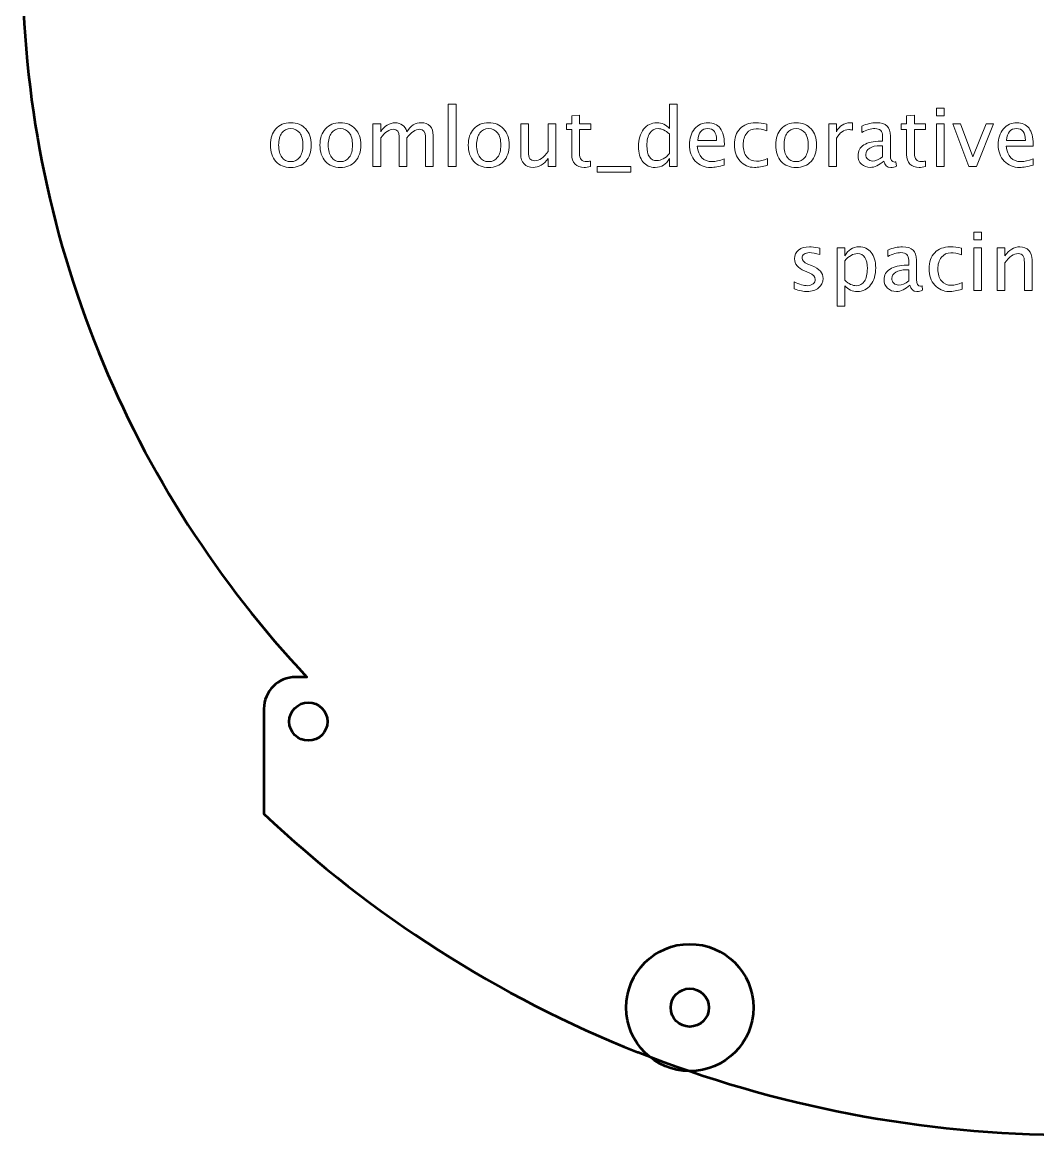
# Model space of a CAD drawing. Header units: centimetres. Extents: x -16.5 to 16.5, y -17.5 to 17.5.
# Drawn here: x -16.5 to -0.53, y -17.5 to 0 of the extents above; entities that cross this region are included whole.
import ezdxf

# ---------------------------------------------------------------- set-up
doc = ezdxf.new("R2010")
doc.units = ezdxf.units.CM
doc.header["$MEASUREMENT"] = 0
doc.layers.add('Layer 1', color=7, linetype='Continuous')

msp = doc.modelspace()

# ---------------------------------------------------------------- linework, layer by layer
at = {"layer": 'Layer 1', "lineweight": 53}
for centre, major_axis in [((-12, -11), (0, 0.3)), ((-5.99999, -15.50001), (0, 0.30001))]:
    msp.add_ellipse(centre, major_axis=major_axis, ratio=1, dxfattribs=at)
at = {"layer": 'Layer 1', "color": 1, "lineweight": 53}
for centre, major_axis in [((-5.99997, -15.50003), (0, 1.00003)), ((-5.99999, -15.50001), (0, 0.30001))]:
    msp.add_ellipse(centre, major_axis=major_axis, ratio=1, dxfattribs=at)
at = {"layer": 'Layer 1', "lineweight": 53}
msp.add_open_spline([(0, 17.5), (9.11268, 17.5), (16.5, 10.11268), (16.5, 1), (16.5, 1), (16.5, -3.37268), (14.79835, -7.34742), (12.02203, -10.3), (12.02203, -10.3), (12.02203, -10.3), (12.2, -10.3), (12.2, -10.3), (12.2, -10.3), (12.47614, -10.3), (12.7, -10.52386), (12.7, -10.8), (12.7, -10.8), (12.7, -10.8), (12.7, -12.45104), (12.7, -12.45104), (12.7, -12.45104), (11.01061, -14.04667), (9.02094, -15.32755), (6.82455, -16.2), (6.82455, -16.2), (6.82455, -16.2), (6.81233, -16.2), (6.81233, -16.2), (6.81233, -16.2), (4.65126, -17.0559), (2.34049, -17.5), (0, -17.5), (0, -17.5), (-2.34049, -17.5), (-4.65126, -17.0559), (-6.81229, -16.2), (-6.81229, -16.2), (-6.81229, -16.2), (-6.82455, -16.2), (-6.82455, -16.2), (-6.82455, -16.2), (-9.02094, -15.32755), (-11.01061, -14.04667), (-12.7, -12.45104), (-12.7, -12.45104), (-12.7, -12.45104), (-12.7, -10.8), (-12.7, -10.8), (-12.7, -10.8), (-12.7, -10.52386), (-12.47614, -10.3), (-12.2, -10.3), (-12.2, -10.3), (-12.2, -10.3), (-12.02203, -10.3), (-12.02203, -10.3), (-12.02203, -10.3), (-14.79835, -7.34742), (-16.5, -3.37268), (-16.5, 1), (-16.5, 1), (-16.5, 10.11268), (-9.11268, 17.5), (0, 17.5)], degree=3, knots=[0, 0, 0, 0, 0.05882353, 0.05882353, 0.05882353, 0.05882353, 0.11764706, 0.11764706, 0.11764706, 0.11764706, 0.17647059, 0.17647059, 0.17647059, 0.17647059, 0.23529412, 0.23529412, 0.23529412, 0.23529412, 0.29411765, 0.29411765, 0.29411765, 0.29411765, 0.35294118, 0.35294118, 0.35294118, 0.35294118, 0.41176471, 0.41176471, 0.41176471, 0.41176471, 0.47058824, 0.47058824, 0.47058824, 0.47058824, 0.52941176, 0.52941176, 0.52941176, 0.52941176, 0.58823529, 0.58823529, 0.58823529, 0.58823529, 0.64705882, 0.64705882, 0.64705882, 0.64705882, 0.70588235, 0.70588235, 0.70588235, 0.70588235, 0.76470588, 0.76470588, 0.76470588, 0.76470588, 0.82352941, 0.82352941, 0.82352941, 0.82352941, 0.88235294, 0.88235294, 0.88235294, 0.88235294, 1, 1, 1, 1], dxfattribs=at)
at = {"layer": 'Layer 1', "color": 5, "lineweight": 9}
for points, knots in [([(-9.79826, -2.26853), (-9.79826, -2.26853), (-9.79826, -1.28936), (-9.79826, -1.28936), (-9.79826, -1.28936), (-9.79826, -1.28936), (-9.67634, -1.28936), (-9.67634, -1.28936), (-9.67634, -1.28936), (-9.67634, -1.28936), (-9.67634, -2.26853), (-9.67634, -2.26853), (-9.67634, -2.26853), (-9.67634, -2.26853), (-9.79826, -2.26853), (-9.79826, -2.26853)], [0, 0, 0, 0, 0.2, 0.2, 0.2, 0.2, 0.4, 0.4, 0.4, 0.4, 0.6, 0.6, 0.6, 0.6, 1, 1, 1, 1]), ([(-6.31973, -2.26853), (-6.31973, -2.26853), (-6.31973, -2.14216), (-6.31973, -2.14216), (-6.31973, -2.14216), (-6.36947, -2.23657), (-6.4444, -2.28377), (-6.54452, -2.28377), (-6.54452, -2.28377), (-6.6258, -2.28377), (-6.68972, -2.25435), (-6.73629, -2.19529), (-6.73629, -2.19529), (-6.78286, -2.13624), (-6.80614, -2.05559), (-6.80614, -1.95336), (-6.80614, -1.95336), (-6.80614, -1.8416), (-6.77968, -1.75164), (-6.72698, -1.68348), (-6.72698, -1.68348), (-6.67406, -1.61554), (-6.60463, -1.58146), (-6.51848, -1.58146), (-6.51848, -1.58146), (-6.43869, -1.58146), (-6.37222, -1.61194), (-6.31973, -1.67311), (-6.31973, -1.67311), (-6.31973, -1.67311), (-6.31973, -1.28936), (-6.31973, -1.28936), (-6.31973, -1.28936), (-6.31973, -1.28936), (-6.19781, -1.28936), (-6.19781, -1.28936), (-6.19781, -1.28936), (-6.19781, -1.28936), (-6.19781, -2.26853), (-6.19781, -2.26853), (-6.19781, -2.26853), (-6.19781, -2.26853), (-6.31973, -2.26853), (-6.31973, -2.26853)], [0, 0, 0, 0, 0.08333333, 0.08333333, 0.08333333, 0.08333333, 0.16666667, 0.16666667, 0.16666667, 0.16666667, 0.25, 0.25, 0.25, 0.25, 0.33333333, 0.33333333, 0.33333333, 0.33333333, 0.41666667, 0.41666667, 0.41666667, 0.41666667, 0.5, 0.5, 0.5, 0.5, 0.58333333, 0.58333333, 0.58333333, 0.58333333, 0.66666667, 0.66666667, 0.66666667, 0.66666667, 0.75, 0.75, 0.75, 0.75, 0.83333333, 0.83333333, 0.83333333, 0.83333333, 1, 1, 1, 1]), ([(-2.11943, -1.47224), (-2.11943, -1.47224), (-2.11943, -1.35032), (-2.11943, -1.35032), (-2.11943, -1.35032), (-2.11943, -1.35032), (-1.99751, -1.35032), (-1.99751, -1.35032), (-1.99751, -1.35032), (-1.99751, -1.35032), (-1.99751, -1.47224), (-1.99751, -1.47224), (-1.99751, -1.47224), (-1.99751, -1.47224), (-2.11943, -1.47224), (-2.11943, -1.47224)], [0, 0, 0, 0, 0.2, 0.2, 0.2, 0.2, 0.4, 0.4, 0.4, 0.4, 0.6, 0.6, 0.6, 0.6, 1, 1, 1, 1]), ([(-7.56179, -2.26832), (-7.59947, -2.27869), (-7.63227, -2.28377), (-7.66, -2.28377), (-7.66, -2.28377), (-7.72223, -2.28377), (-7.7707, -2.26599), (-7.80542, -2.23043), (-7.80542, -2.23043), (-7.84034, -2.19487), (-7.8577, -2.14555), (-7.8577, -2.08226), (-7.8577, -2.08226), (-7.8577, -2.08226), (-7.8577, -1.68687), (-7.8577, -1.68687), (-7.8577, -1.68687), (-7.8577, -1.68687), (-7.94194, -1.68687), (-7.94194, -1.68687), (-7.94194, -1.68687), (-7.94194, -1.68687), (-7.94194, -1.59543), (-7.94194, -1.59543), (-7.94194, -1.59543), (-7.94194, -1.59543), (-7.8577, -1.59543), (-7.8577, -1.59543), (-7.8577, -1.59543), (-7.8577, -1.59543), (-7.8577, -1.47372), (-7.8577, -1.47372), (-7.8577, -1.47372), (-7.8577, -1.47372), (-7.73578, -1.46208), (-7.73578, -1.46208), (-7.73578, -1.46208), (-7.73578, -1.46208), (-7.73578, -1.59543), (-7.73578, -1.59543), (-7.73578, -1.59543), (-7.73578, -1.59543), (-7.55925, -1.59543), (-7.55925, -1.59543), (-7.55925, -1.59543), (-7.55925, -1.59543), (-7.55925, -1.68687), (-7.55925, -1.68687), (-7.55925, -1.68687), (-7.55925, -1.68687), (-7.73578, -1.68687), (-7.73578, -1.68687), (-7.73578, -1.68687), (-7.73578, -1.68687), (-7.73578, -2.06025), (-7.73578, -2.06025), (-7.73578, -2.06025), (-7.73578, -2.1483), (-7.69747, -2.19233), (-7.62106, -2.19233), (-7.62106, -2.19233), (-7.60476, -2.19233), (-7.58507, -2.18958), (-7.56179, -2.18429), (-7.56179, -2.18429), (-7.56179, -2.18429), (-7.56179, -2.26832), (-7.56179, -2.26832)], [0, 0, 0, 0, 0.05555556, 0.05555556, 0.05555556, 0.05555556, 0.11111111, 0.11111111, 0.11111111, 0.11111111, 0.16666667, 0.16666667, 0.16666667, 0.16666667, 0.22222222, 0.22222222, 0.22222222, 0.22222222, 0.27777778, 0.27777778, 0.27777778, 0.27777778, 0.33333333, 0.33333333, 0.33333333, 0.33333333, 0.38888889, 0.38888889, 0.38888889, 0.38888889, 0.44444444, 0.44444444, 0.44444444, 0.44444444, 0.5, 0.5, 0.5, 0.5, 0.55555556, 0.55555556, 0.55555556, 0.55555556, 0.61111111, 0.61111111, 0.61111111, 0.61111111, 0.66666667, 0.66666667, 0.66666667, 0.66666667, 0.72222222, 0.72222222, 0.72222222, 0.72222222, 0.77777778, 0.77777778, 0.77777778, 0.77777778, 0.83333333, 0.83333333, 0.83333333, 0.83333333, 0.88888889, 0.88888889, 0.88888889, 0.88888889, 1, 1, 1, 1]), ([(-2.29342, -2.26832), (-2.3311, -2.27869), (-2.3639, -2.28377), (-2.39163, -2.28377), (-2.39163, -2.28377), (-2.45386, -2.28377), (-2.50233, -2.26599), (-2.53705, -2.23043), (-2.53705, -2.23043), (-2.57197, -2.19487), (-2.58933, -2.14555), (-2.58933, -2.08226), (-2.58933, -2.08226), (-2.58933, -2.08226), (-2.58933, -1.68687), (-2.58933, -1.68687), (-2.58933, -1.68687), (-2.58933, -1.68687), (-2.67357, -1.68687), (-2.67357, -1.68687), (-2.67357, -1.68687), (-2.67357, -1.68687), (-2.67357, -1.59543), (-2.67357, -1.59543), (-2.67357, -1.59543), (-2.67357, -1.59543), (-2.58933, -1.59543), (-2.58933, -1.59543), (-2.58933, -1.59543), (-2.58933, -1.59543), (-2.58933, -1.47372), (-2.58933, -1.47372), (-2.58933, -1.47372), (-2.58933, -1.47372), (-2.46741, -1.46208), (-2.46741, -1.46208), (-2.46741, -1.46208), (-2.46741, -1.46208), (-2.46741, -1.59543), (-2.46741, -1.59543), (-2.46741, -1.59543), (-2.46741, -1.59543), (-2.29088, -1.59543), (-2.29088, -1.59543), (-2.29088, -1.59543), (-2.29088, -1.59543), (-2.29088, -1.68687), (-2.29088, -1.68687), (-2.29088, -1.68687), (-2.29088, -1.68687), (-2.46741, -1.68687), (-2.46741, -1.68687), (-2.46741, -1.68687), (-2.46741, -1.68687), (-2.46741, -2.06025), (-2.46741, -2.06025), (-2.46741, -2.06025), (-2.46741, -2.1483), (-2.4291, -2.19233), (-2.35269, -2.19233), (-2.35269, -2.19233), (-2.33639, -2.19233), (-2.3167, -2.18958), (-2.29342, -2.18429), (-2.29342, -2.18429), (-2.29342, -2.18429), (-2.29342, -2.26832), (-2.29342, -2.26832)], [0, 0, 0, 0, 0.05555556, 0.05555556, 0.05555556, 0.05555556, 0.11111111, 0.11111111, 0.11111111, 0.11111111, 0.16666667, 0.16666667, 0.16666667, 0.16666667, 0.22222222, 0.22222222, 0.22222222, 0.22222222, 0.27777778, 0.27777778, 0.27777778, 0.27777778, 0.33333333, 0.33333333, 0.33333333, 0.33333333, 0.38888889, 0.38888889, 0.38888889, 0.38888889, 0.44444444, 0.44444444, 0.44444444, 0.44444444, 0.5, 0.5, 0.5, 0.5, 0.55555556, 0.55555556, 0.55555556, 0.55555556, 0.61111111, 0.61111111, 0.61111111, 0.61111111, 0.66666667, 0.66666667, 0.66666667, 0.66666667, 0.72222222, 0.72222222, 0.72222222, 0.72222222, 0.77777778, 0.77777778, 0.77777778, 0.77777778, 0.83333333, 0.83333333, 0.83333333, 0.83333333, 0.88888889, 0.88888889, 0.88888889, 0.88888889, 1, 1, 1, 1]), ([(-12.27645, -2.28377), (-12.3753, -2.28377), (-12.45361, -2.25223), (-12.51119, -2.18915), (-12.51119, -2.18915), (-12.56897, -2.12608), (-12.59776, -2.04035), (-12.59776, -1.93219), (-12.59776, -1.93219), (-12.59776, -1.82424), (-12.56897, -1.73873), (-12.51119, -1.67586), (-12.51119, -1.67586), (-12.45361, -1.613), (-12.3753, -1.58146), (-12.27645, -1.58146), (-12.27645, -1.58146), (-12.1776, -1.58146), (-12.09928, -1.613), (-12.04171, -1.67586), (-12.04171, -1.67586), (-11.98393, -1.73873), (-11.95514, -1.82424), (-11.95514, -1.93219), (-11.95514, -1.93219), (-11.95514, -2.04035), (-11.98393, -2.12608), (-12.04171, -2.18915), (-12.04171, -2.18915), (-12.09928, -2.25223), (-12.1776, -2.28377), (-12.27645, -2.28377)], [0, 0, 0, 0, 0.11111111, 0.11111111, 0.11111111, 0.11111111, 0.22222222, 0.22222222, 0.22222222, 0.22222222, 0.33333333, 0.33333333, 0.33333333, 0.33333333, 0.44444444, 0.44444444, 0.44444444, 0.44444444, 0.55555556, 0.55555556, 0.55555556, 0.55555556, 0.66666667, 0.66666667, 0.66666667, 0.66666667, 0.77777778, 0.77777778, 0.77777778, 0.77777778, 1, 1, 1, 1]), ([(-12.27666, -2.19233), (-12.21634, -2.19233), (-12.16935, -2.16968), (-12.1359, -2.12417), (-12.1359, -2.12417), (-12.10267, -2.07888), (-12.08595, -2.01474), (-12.08595, -1.93219), (-12.08595, -1.93219), (-12.08595, -1.84985), (-12.10267, -1.78593), (-12.1359, -1.74063), (-12.1359, -1.74063), (-12.16935, -1.69555), (-12.21634, -1.6729), (-12.27666, -1.6729), (-12.27666, -1.6729), (-12.3372, -1.6729), (-12.38419, -1.69555), (-12.41721, -1.74063), (-12.41721, -1.74063), (-12.45044, -1.78593), (-12.46695, -1.84985), (-12.46695, -1.93219), (-12.46695, -1.93219), (-12.46695, -2.01474), (-12.45044, -2.07888), (-12.41721, -2.12417), (-12.41721, -2.12417), (-12.38419, -2.16968), (-12.3372, -2.19233), (-12.27666, -2.19233)], [0, 0, 0, 0, 0.11111111, 0.11111111, 0.11111111, 0.11111111, 0.22222222, 0.22222222, 0.22222222, 0.22222222, 0.33333333, 0.33333333, 0.33333333, 0.33333333, 0.44444444, 0.44444444, 0.44444444, 0.44444444, 0.55555556, 0.55555556, 0.55555556, 0.55555556, 0.66666667, 0.66666667, 0.66666667, 0.66666667, 0.77777778, 0.77777778, 0.77777778, 0.77777778, 1, 1, 1, 1]), ([(-11.49625, -2.28377), (-11.5951, -2.28377), (-11.67341, -2.25223), (-11.73099, -2.18915), (-11.73099, -2.18915), (-11.78877, -2.12608), (-11.81756, -2.04035), (-11.81756, -1.93219), (-11.81756, -1.93219), (-11.81756, -1.82424), (-11.78877, -1.73873), (-11.73099, -1.67586), (-11.73099, -1.67586), (-11.67341, -1.613), (-11.5951, -1.58146), (-11.49625, -1.58146), (-11.49625, -1.58146), (-11.3974, -1.58146), (-11.31908, -1.613), (-11.26151, -1.67586), (-11.26151, -1.67586), (-11.20373, -1.73873), (-11.17494, -1.82424), (-11.17494, -1.93219), (-11.17494, -1.93219), (-11.17494, -2.04035), (-11.20373, -2.12608), (-11.26151, -2.18915), (-11.26151, -2.18915), (-11.31908, -2.25223), (-11.3974, -2.28377), (-11.49625, -2.28377)], [0, 0, 0, 0, 0.11111111, 0.11111111, 0.11111111, 0.11111111, 0.22222222, 0.22222222, 0.22222222, 0.22222222, 0.33333333, 0.33333333, 0.33333333, 0.33333333, 0.44444444, 0.44444444, 0.44444444, 0.44444444, 0.55555556, 0.55555556, 0.55555556, 0.55555556, 0.66666667, 0.66666667, 0.66666667, 0.66666667, 0.77777778, 0.77777778, 0.77777778, 0.77777778, 1, 1, 1, 1]), ([(-11.49646, -2.19233), (-11.43614, -2.19233), (-11.38915, -2.16968), (-11.3557, -2.12417), (-11.3557, -2.12417), (-11.32247, -2.07888), (-11.30575, -2.01474), (-11.30575, -1.93219), (-11.30575, -1.93219), (-11.30575, -1.84985), (-11.32247, -1.78593), (-11.3557, -1.74063), (-11.3557, -1.74063), (-11.38915, -1.69555), (-11.43614, -1.6729), (-11.49646, -1.6729), (-11.49646, -1.6729), (-11.557, -1.6729), (-11.60399, -1.69555), (-11.63701, -1.74063), (-11.63701, -1.74063), (-11.67024, -1.78593), (-11.68675, -1.84985), (-11.68675, -1.93219), (-11.68675, -1.93219), (-11.68675, -2.01474), (-11.67024, -2.07888), (-11.63701, -2.12417), (-11.63701, -2.12417), (-11.60399, -2.16968), (-11.557, -2.19233), (-11.49646, -2.19233)], [0, 0, 0, 0, 0.11111111, 0.11111111, 0.11111111, 0.11111111, 0.22222222, 0.22222222, 0.22222222, 0.22222222, 0.33333333, 0.33333333, 0.33333333, 0.33333333, 0.44444444, 0.44444444, 0.44444444, 0.44444444, 0.55555556, 0.55555556, 0.55555556, 0.55555556, 0.66666667, 0.66666667, 0.66666667, 0.66666667, 0.77777778, 0.77777778, 0.77777778, 0.77777778, 1, 1, 1, 1]), ([(-10.98402, -2.26853), (-10.98402, -2.26853), (-10.98402, -1.59543), (-10.98402, -1.59543), (-10.98402, -1.59543), (-10.98402, -1.59543), (-10.8621, -1.59543), (-10.8621, -1.59543), (-10.8621, -1.59543), (-10.8621, -1.59543), (-10.8621, -1.72264), (-10.8621, -1.72264), (-10.8621, -1.72264), (-10.80262, -1.62845), (-10.72642, -1.58146), (-10.63308, -1.58146), (-10.63308, -1.58146), (-10.54312, -1.58146), (-10.48195, -1.62845), (-10.44935, -1.72264), (-10.44935, -1.72264), (-10.39156, -1.6276), (-10.31621, -1.58019), (-10.22371, -1.58019), (-10.22371, -1.58019), (-10.16466, -1.58019), (-10.11873, -1.59755), (-10.08592, -1.63247), (-10.08592, -1.63247), (-10.05311, -1.6674), (-10.0366, -1.71629), (-10.0366, -1.77916), (-10.0366, -1.77916), (-10.0366, -1.77916), (-10.0366, -2.26853), (-10.0366, -2.26853), (-10.0366, -2.26853), (-10.0366, -2.26853), (-10.15852, -2.26853), (-10.15852, -2.26853), (-10.15852, -2.26853), (-10.15852, -2.26853), (-10.15852, -1.79926), (-10.15852, -1.79926), (-10.15852, -1.79926), (-10.15852, -1.72264), (-10.189, -1.68433), (-10.24996, -1.68433), (-10.24996, -1.68433), (-10.31325, -1.68433), (-10.37971, -1.72899), (-10.44935, -1.81853), (-10.44935, -1.81853), (-10.44935, -1.81853), (-10.44935, -2.26853), (-10.44935, -2.26853), (-10.44935, -2.26853), (-10.44935, -2.26853), (-10.57127, -2.26853), (-10.57127, -2.26853), (-10.57127, -2.26853), (-10.57127, -2.26853), (-10.57127, -1.79884), (-10.57127, -1.79884), (-10.57127, -1.79884), (-10.57127, -1.72158), (-10.60217, -1.68306), (-10.66419, -1.68306), (-10.66419, -1.68306), (-10.72579, -1.68306), (-10.79183, -1.72793), (-10.8621, -1.81789), (-10.8621, -1.81789), (-10.8621, -1.81789), (-10.8621, -2.26853), (-10.8621, -2.26853), (-10.8621, -2.26853), (-10.8621, -2.26853), (-10.98402, -2.26853), (-10.98402, -2.26853)], [0, 0, 0, 0, 0.04761905, 0.04761905, 0.04761905, 0.04761905, 0.0952381, 0.0952381, 0.0952381, 0.0952381, 0.14285714, 0.14285714, 0.14285714, 0.14285714, 0.19047619, 0.19047619, 0.19047619, 0.19047619, 0.23809524, 0.23809524, 0.23809524, 0.23809524, 0.28571429, 0.28571429, 0.28571429, 0.28571429, 0.33333333, 0.33333333, 0.33333333, 0.33333333, 0.38095238, 0.38095238, 0.38095238, 0.38095238, 0.42857143, 0.42857143, 0.42857143, 0.42857143, 0.47619048, 0.47619048, 0.47619048, 0.47619048, 0.52380952, 0.52380952, 0.52380952, 0.52380952, 0.57142857, 0.57142857, 0.57142857, 0.57142857, 0.61904762, 0.61904762, 0.61904762, 0.61904762, 0.66666667, 0.66666667, 0.66666667, 0.66666667, 0.71428571, 0.71428571, 0.71428571, 0.71428571, 0.76190476, 0.76190476, 0.76190476, 0.76190476, 0.80952381, 0.80952381, 0.80952381, 0.80952381, 0.85714286, 0.85714286, 0.85714286, 0.85714286, 0.9047619, 0.9047619, 0.9047619, 0.9047619, 1, 1, 1, 1]), ([(-9.16326, -2.28377), (-9.26211, -2.28377), (-9.34042, -2.25223), (-9.398, -2.18915), (-9.398, -2.18915), (-9.45578, -2.12608), (-9.48457, -2.04035), (-9.48457, -1.93219), (-9.48457, -1.93219), (-9.48457, -1.82424), (-9.45578, -1.73873), (-9.398, -1.67586), (-9.398, -1.67586), (-9.34042, -1.613), (-9.26211, -1.58146), (-9.16326, -1.58146), (-9.16326, -1.58146), (-9.06441, -1.58146), (-8.98609, -1.613), (-8.92852, -1.67586), (-8.92852, -1.67586), (-8.87074, -1.73873), (-8.84195, -1.82424), (-8.84195, -1.93219), (-8.84195, -1.93219), (-8.84195, -2.04035), (-8.87074, -2.12608), (-8.92852, -2.18915), (-8.92852, -2.18915), (-8.98609, -2.25223), (-9.06441, -2.28377), (-9.16326, -2.28377)], [0, 0, 0, 0, 0.11111111, 0.11111111, 0.11111111, 0.11111111, 0.22222222, 0.22222222, 0.22222222, 0.22222222, 0.33333333, 0.33333333, 0.33333333, 0.33333333, 0.44444444, 0.44444444, 0.44444444, 0.44444444, 0.55555556, 0.55555556, 0.55555556, 0.55555556, 0.66666667, 0.66666667, 0.66666667, 0.66666667, 0.77777778, 0.77777778, 0.77777778, 0.77777778, 1, 1, 1, 1]), ([(-9.16347, -2.19233), (-9.10315, -2.19233), (-9.05616, -2.16968), (-9.02271, -2.12417), (-9.02271, -2.12417), (-8.98948, -2.07888), (-8.97276, -2.01474), (-8.97276, -1.93219), (-8.97276, -1.93219), (-8.97276, -1.84985), (-8.98948, -1.78593), (-9.02271, -1.74063), (-9.02271, -1.74063), (-9.05616, -1.69555), (-9.10315, -1.6729), (-9.16347, -1.6729), (-9.16347, -1.6729), (-9.22401, -1.6729), (-9.271, -1.69555), (-9.30402, -1.74063), (-9.30402, -1.74063), (-9.33725, -1.78593), (-9.35376, -1.84985), (-9.35376, -1.93219), (-9.35376, -1.93219), (-9.35376, -2.01474), (-9.33725, -2.07888), (-9.30402, -2.12417), (-9.30402, -2.12417), (-9.271, -2.16968), (-9.22401, -2.19233), (-9.16347, -2.19233)], [0, 0, 0, 0, 0.11111111, 0.11111111, 0.11111111, 0.11111111, 0.22222222, 0.22222222, 0.22222222, 0.22222222, 0.33333333, 0.33333333, 0.33333333, 0.33333333, 0.44444444, 0.44444444, 0.44444444, 0.44444444, 0.55555556, 0.55555556, 0.55555556, 0.55555556, 0.66666667, 0.66666667, 0.66666667, 0.66666667, 0.77777778, 0.77777778, 0.77777778, 0.77777778, 1, 1, 1, 1]), ([(-8.22939, -2.26853), (-8.22939, -2.26853), (-8.22939, -2.14195), (-8.22939, -2.14195), (-8.22939, -2.14195), (-8.29437, -2.23657), (-8.37332, -2.28377), (-8.46603, -2.28377), (-8.46603, -2.28377), (-8.52488, -2.28377), (-8.57165, -2.26535), (-8.60637, -2.22831), (-8.60637, -2.22831), (-8.64129, -2.19127), (-8.65865, -2.14153), (-8.65865, -2.07866), (-8.65865, -2.07866), (-8.65865, -2.07866), (-8.65865, -1.59543), (-8.65865, -1.59543), (-8.65865, -1.59543), (-8.65865, -1.59543), (-8.53673, -1.59543), (-8.53673, -1.59543), (-8.53673, -1.59543), (-8.53673, -1.59543), (-8.53673, -2.03887), (-8.53673, -2.03887), (-8.53673, -2.03887), (-8.53673, -2.08946), (-8.52932, -2.12523), (-8.51472, -2.1464), (-8.51472, -2.1464), (-8.4999, -2.16778), (-8.47535, -2.17836), (-8.44084, -2.17836), (-8.44084, -2.17836), (-8.36634, -2.17836), (-8.29564, -2.12946), (-8.22939, -2.03146), (-8.22939, -2.03146), (-8.22939, -2.03146), (-8.22939, -1.59543), (-8.22939, -1.59543), (-8.22939, -1.59543), (-8.22939, -1.59543), (-8.10747, -1.59543), (-8.10747, -1.59543), (-8.10747, -1.59543), (-8.10747, -1.59543), (-8.10747, -2.26853), (-8.10747, -2.26853), (-8.10747, -2.26853), (-8.10747, -2.26853), (-8.22939, -2.26853), (-8.22939, -2.26853)], [0, 0, 0, 0, 0.06666667, 0.06666667, 0.06666667, 0.06666667, 0.13333333, 0.13333333, 0.13333333, 0.13333333, 0.2, 0.2, 0.2, 0.2, 0.26666667, 0.26666667, 0.26666667, 0.26666667, 0.33333333, 0.33333333, 0.33333333, 0.33333333, 0.4, 0.4, 0.4, 0.4, 0.46666667, 0.46666667, 0.46666667, 0.46666667, 0.53333333, 0.53333333, 0.53333333, 0.53333333, 0.6, 0.6, 0.6, 0.6, 0.66666667, 0.66666667, 0.66666667, 0.66666667, 0.73333333, 0.73333333, 0.73333333, 0.73333333, 0.8, 0.8, 0.8, 0.8, 0.86666667, 0.86666667, 0.86666667, 0.86666667, 1, 1, 1, 1]), ([(-6.31973, -1.75651), (-6.38302, -1.70084), (-6.44292, -1.6729), (-6.49965, -1.6729), (-6.49965, -1.6729), (-6.55553, -1.6729), (-6.59871, -1.69618), (-6.6294, -1.74296), (-6.6294, -1.74296), (-6.66009, -1.78953), (-6.67533, -1.85557), (-6.67533, -1.94108), (-6.67533, -1.94108), (-6.67533, -2.09835), (-6.62326, -2.17709), (-6.51891, -2.17709), (-6.51891, -2.17709), (-6.45117, -2.17709), (-6.38471, -2.14005), (-6.31973, -2.06618), (-6.31973, -2.06618), (-6.31973, -2.06618), (-6.31973, -1.75651), (-6.31973, -1.75651)], [0, 0, 0, 0, 0.14285714, 0.14285714, 0.14285714, 0.14285714, 0.28571429, 0.28571429, 0.28571429, 0.28571429, 0.42857143, 0.42857143, 0.42857143, 0.42857143, 0.57142857, 0.57142857, 0.57142857, 0.57142857, 0.71428571, 0.71428571, 0.71428571, 0.71428571, 1, 1, 1, 1]), ([(-5.45952, -2.24694), (-5.54143, -2.27149), (-5.6115, -2.28377), (-5.66992, -2.28377), (-5.66992, -2.28377), (-5.76961, -2.28377), (-5.85068, -2.25075), (-5.91312, -2.18492), (-5.91312, -2.18492), (-5.97556, -2.11909), (-6.00689, -2.03379), (-6.00689, -1.9288), (-6.00689, -1.9288), (-6.00689, -1.82699), (-5.97937, -1.74338), (-5.92413, -1.67798), (-5.92413, -1.67798), (-5.86888, -1.61279), (-5.79819, -1.58019), (-5.71204, -1.58019), (-5.71204, -1.58019), (-5.63055, -1.58019), (-5.56747, -1.60919), (-5.52302, -1.66718), (-5.52302, -1.66718), (-5.47857, -1.72518), (-5.45634, -1.80731), (-5.45634, -1.91378), (-5.45634, -1.91378), (-5.45634, -1.91378), (-5.45698, -1.95103), (-5.45698, -1.95103), (-5.45698, -1.95103), (-5.45698, -1.95103), (-5.88243, -1.95103), (-5.88243, -1.95103), (-5.88243, -1.95103), (-5.86465, -2.1119), (-5.78612, -2.19233), (-5.64706, -2.19233), (-5.64706, -2.19233), (-5.59604, -2.19233), (-5.5336, -2.17794), (-5.45952, -2.14915), (-5.45952, -2.14915), (-5.45952, -2.14915), (-5.45952, -2.24694), (-5.45952, -2.24694)], [0, 0, 0, 0, 0.07692308, 0.07692308, 0.07692308, 0.07692308, 0.15384615, 0.15384615, 0.15384615, 0.15384615, 0.23076923, 0.23076923, 0.23076923, 0.23076923, 0.30769231, 0.30769231, 0.30769231, 0.30769231, 0.38461538, 0.38461538, 0.38461538, 0.38461538, 0.46153846, 0.46153846, 0.46153846, 0.46153846, 0.53846154, 0.53846154, 0.53846154, 0.53846154, 0.61538462, 0.61538462, 0.61538462, 0.61538462, 0.69230769, 0.69230769, 0.69230769, 0.69230769, 0.76923077, 0.76923077, 0.76923077, 0.76923077, 0.84615385, 0.84615385, 0.84615385, 0.84615385, 1, 1, 1, 1]), ([(-5.87608, -1.85959), (-5.87608, -1.85959), (-5.5789, -1.85959), (-5.5789, -1.85959), (-5.5789, -1.85959), (-5.5789, -1.73428), (-5.62568, -1.67163), (-5.71902, -1.67163), (-5.71902, -1.67163), (-5.813, -1.67163), (-5.86528, -1.73428), (-5.87608, -1.85959)], [0, 0, 0, 0, 0.25, 0.25, 0.25, 0.25, 0.5, 0.5, 0.5, 0.5, 1, 1, 1, 1]), ([(-4.77859, -2.24821), (-4.85754, -2.27192), (-4.9257, -2.28377), (-4.98306, -2.28377), (-4.98306, -2.28377), (-5.07408, -2.28377), (-5.14943, -2.25011), (-5.20933, -2.18302), (-5.20933, -2.18302), (-5.26923, -2.11571), (-5.29929, -2.03083), (-5.29929, -1.92859), (-5.29929, -1.92859), (-5.29929, -1.81937), (-5.26966, -1.73407), (-5.21039, -1.67311), (-5.21039, -1.67311), (-5.15112, -1.61194), (-5.06836, -1.58146), (-4.9621, -1.58146), (-4.9621, -1.58146), (-4.90982, -1.58146), (-4.85098, -1.58866), (-4.78621, -1.60305), (-4.78621, -1.60305), (-4.78621, -1.60305), (-4.78621, -1.70592), (-4.78621, -1.70592), (-4.78621, -1.70592), (-4.855, -1.6856), (-4.91109, -1.67544), (-4.95427, -1.67544), (-4.95427, -1.67544), (-5.01693, -1.67544), (-5.06709, -1.69893), (-5.10456, -1.74571), (-5.10456, -1.74571), (-5.14202, -1.79249), (-5.16086, -1.85493), (-5.16086, -1.93283), (-5.16086, -1.93283), (-5.16086, -2.00839), (-5.14139, -2.06935), (-5.10265, -2.11613), (-5.10265, -2.11613), (-5.06392, -2.1627), (-5.01333, -2.18598), (-4.95046, -2.18598), (-4.95046, -2.18598), (-4.89479, -2.18598), (-4.83764, -2.17159), (-4.77859, -2.1428), (-4.77859, -2.1428), (-4.77859, -2.1428), (-4.77859, -2.24821), (-4.77859, -2.24821)], [0, 0, 0, 0, 0.06666667, 0.06666667, 0.06666667, 0.06666667, 0.13333333, 0.13333333, 0.13333333, 0.13333333, 0.2, 0.2, 0.2, 0.2, 0.26666667, 0.26666667, 0.26666667, 0.26666667, 0.33333333, 0.33333333, 0.33333333, 0.33333333, 0.4, 0.4, 0.4, 0.4, 0.46666667, 0.46666667, 0.46666667, 0.46666667, 0.53333333, 0.53333333, 0.53333333, 0.53333333, 0.6, 0.6, 0.6, 0.6, 0.66666667, 0.66666667, 0.66666667, 0.66666667, 0.73333333, 0.73333333, 0.73333333, 0.73333333, 0.8, 0.8, 0.8, 0.8, 0.86666667, 0.86666667, 0.86666667, 0.86666667, 1, 1, 1, 1]), ([(-4.32753, -2.28377), (-4.42638, -2.28377), (-4.50469, -2.25223), (-4.56227, -2.18915), (-4.56227, -2.18915), (-4.62005, -2.12608), (-4.64884, -2.04035), (-4.64884, -1.93219), (-4.64884, -1.93219), (-4.64884, -1.82424), (-4.62005, -1.73873), (-4.56227, -1.67586), (-4.56227, -1.67586), (-4.50469, -1.613), (-4.42638, -1.58146), (-4.32753, -1.58146), (-4.32753, -1.58146), (-4.22868, -1.58146), (-4.15036, -1.613), (-4.09279, -1.67586), (-4.09279, -1.67586), (-4.03501, -1.73873), (-4.00622, -1.82424), (-4.00622, -1.93219), (-4.00622, -1.93219), (-4.00622, -2.04035), (-4.03501, -2.12608), (-4.09279, -2.18915), (-4.09279, -2.18915), (-4.15036, -2.25223), (-4.22868, -2.28377), (-4.32753, -2.28377)], [0, 0, 0, 0, 0.11111111, 0.11111111, 0.11111111, 0.11111111, 0.22222222, 0.22222222, 0.22222222, 0.22222222, 0.33333333, 0.33333333, 0.33333333, 0.33333333, 0.44444444, 0.44444444, 0.44444444, 0.44444444, 0.55555556, 0.55555556, 0.55555556, 0.55555556, 0.66666667, 0.66666667, 0.66666667, 0.66666667, 0.77777778, 0.77777778, 0.77777778, 0.77777778, 1, 1, 1, 1]), ([(-4.32774, -2.19233), (-4.26742, -2.19233), (-4.22043, -2.16968), (-4.18698, -2.12417), (-4.18698, -2.12417), (-4.15375, -2.07888), (-4.13703, -2.01474), (-4.13703, -1.93219), (-4.13703, -1.93219), (-4.13703, -1.84985), (-4.15375, -1.78593), (-4.18698, -1.74063), (-4.18698, -1.74063), (-4.22043, -1.69555), (-4.26742, -1.6729), (-4.32774, -1.6729), (-4.32774, -1.6729), (-4.38828, -1.6729), (-4.43527, -1.69555), (-4.46829, -1.74063), (-4.46829, -1.74063), (-4.50152, -1.78593), (-4.51803, -1.84985), (-4.51803, -1.93219), (-4.51803, -1.93219), (-4.51803, -2.01474), (-4.50152, -2.07888), (-4.46829, -2.12417), (-4.46829, -2.12417), (-4.43527, -2.16968), (-4.38828, -2.19233), (-4.32774, -2.19233)], [0, 0, 0, 0, 0.11111111, 0.11111111, 0.11111111, 0.11111111, 0.22222222, 0.22222222, 0.22222222, 0.22222222, 0.33333333, 0.33333333, 0.33333333, 0.33333333, 0.44444444, 0.44444444, 0.44444444, 0.44444444, 0.55555556, 0.55555556, 0.55555556, 0.55555556, 0.66666667, 0.66666667, 0.66666667, 0.66666667, 0.77777778, 0.77777778, 0.77777778, 0.77777778, 1, 1, 1, 1]), ([(-3.8153, -2.26853), (-3.8153, -2.26853), (-3.8153, -1.59543), (-3.8153, -1.59543), (-3.8153, -1.59543), (-3.8153, -1.59543), (-3.69338, -1.59543), (-3.69338, -1.59543), (-3.69338, -1.59543), (-3.69338, -1.59543), (-3.69338, -1.72264), (-3.69338, -1.72264), (-3.69338, -1.72264), (-3.64491, -1.62845), (-3.57463, -1.58146), (-3.48235, -1.58146), (-3.48235, -1.58146), (-3.46986, -1.58146), (-3.45674, -1.58252), (-3.44319, -1.58463), (-3.44319, -1.58463), (-3.44319, -1.58463), (-3.44319, -1.69872), (-3.44319, -1.69872), (-3.44319, -1.69872), (-3.46436, -1.69174), (-3.48298, -1.68814), (-3.49907, -1.68814), (-3.49907, -1.68814), (-3.57654, -1.68814), (-3.64131, -1.73386), (-3.69338, -1.82551), (-3.69338, -1.82551), (-3.69338, -1.82551), (-3.69338, -2.26853), (-3.69338, -2.26853), (-3.69338, -2.26853), (-3.69338, -2.26853), (-3.8153, -2.26853), (-3.8153, -2.26853)], [0, 0, 0, 0, 0.09090909, 0.09090909, 0.09090909, 0.09090909, 0.18181818, 0.18181818, 0.18181818, 0.18181818, 0.27272727, 0.27272727, 0.27272727, 0.27272727, 0.36363636, 0.36363636, 0.36363636, 0.36363636, 0.45454545, 0.45454545, 0.45454545, 0.45454545, 0.54545455, 0.54545455, 0.54545455, 0.54545455, 0.63636364, 0.63636364, 0.63636364, 0.63636364, 0.72727273, 0.72727273, 0.72727273, 0.72727273, 0.81818182, 0.81818182, 0.81818182, 0.81818182, 1, 1, 1, 1]), ([(-2.94874, -2.1828), (-3.02197, -2.25011), (-3.09246, -2.28377), (-3.16019, -2.28377), (-3.16019, -2.28377), (-3.21586, -2.28377), (-3.26222, -2.26641), (-3.29883, -2.23149), (-3.29883, -2.23149), (-3.33566, -2.19656), (-3.35408, -2.15254), (-3.35408, -2.09941), (-3.35408, -2.09941), (-3.35408, -2.02596), (-3.32318, -1.96944), (-3.26137, -1.93007), (-3.26137, -1.93007), (-3.19956, -1.8907), (-3.11087, -1.87102), (-2.9953, -1.87102), (-2.9953, -1.87102), (-2.9953, -1.87102), (-2.96673, -1.87102), (-2.96673, -1.87102), (-2.96673, -1.87102), (-2.96673, -1.87102), (-2.96673, -1.78995), (-2.96673, -1.78995), (-2.96673, -1.78995), (-2.96673, -1.71185), (-3.00737, -1.6729), (-3.08886, -1.6729), (-3.08886, -1.6729), (-3.15194, -1.6729), (-3.22094, -1.6928), (-3.29566, -1.73259), (-3.29566, -1.73259), (-3.29566, -1.73259), (-3.29566, -1.63226), (-3.29566, -1.63226), (-3.29566, -1.63226), (-3.21353, -1.59839), (-3.13606, -1.58146), (-3.06346, -1.58146), (-3.06346, -1.58146), (-2.98874, -1.58146), (-2.9335, -1.59839), (-2.89815, -1.63247), (-2.89815, -1.63247), (-2.86259, -1.66655), (-2.84481, -1.71904), (-2.84481, -1.78995), (-2.84481, -1.78995), (-2.84481, -1.78995), (-2.84481, -2.09412), (-2.84481, -2.09412), (-2.84481, -2.09412), (-2.84481, -2.16375), (-2.82343, -2.19868), (-2.78046, -2.19868), (-2.78046, -2.19868), (-2.77517, -2.19868), (-2.76734, -2.19783), (-2.75697, -2.19614), (-2.75697, -2.19614), (-2.75697, -2.19614), (-2.74829, -2.26387), (-2.74829, -2.26387), (-2.74829, -2.26387), (-2.77602, -2.27721), (-2.8065, -2.28377), (-2.83994, -2.28377), (-2.83994, -2.28377), (-2.89688, -2.28377), (-2.93307, -2.25011), (-2.94874, -2.1828)], [0, 0, 0, 0, 0.05, 0.05, 0.05, 0.05, 0.1, 0.1, 0.1, 0.1, 0.15, 0.15, 0.15, 0.15, 0.2, 0.2, 0.2, 0.2, 0.25, 0.25, 0.25, 0.25, 0.3, 0.3, 0.3, 0.3, 0.35, 0.35, 0.35, 0.35, 0.4, 0.4, 0.4, 0.4, 0.45, 0.45, 0.45, 0.45, 0.5, 0.5, 0.5, 0.5, 0.55, 0.55, 0.55, 0.55, 0.6, 0.6, 0.6, 0.6, 0.65, 0.65, 0.65, 0.65, 0.7, 0.7, 0.7, 0.7, 0.75, 0.75, 0.75, 0.75, 0.8, 0.8, 0.8, 0.8, 0.85, 0.85, 0.85, 0.85, 0.9, 0.9, 0.9, 0.9, 1, 1, 1, 1]), ([(-2.11943, -2.26853), (-2.11943, -2.26853), (-2.11943, -1.59543), (-2.11943, -1.59543), (-2.11943, -1.59543), (-2.11943, -1.59543), (-1.99751, -1.59543), (-1.99751, -1.59543), (-1.99751, -1.59543), (-1.99751, -1.59543), (-1.99751, -2.26853), (-1.99751, -2.26853), (-1.99751, -2.26853), (-1.99751, -2.26853), (-2.11943, -2.26853), (-2.11943, -2.26853)], [0, 0, 0, 0, 0.2, 0.2, 0.2, 0.2, 0.4, 0.4, 0.4, 0.4, 0.6, 0.6, 0.6, 0.6, 1, 1, 1, 1]), ([(-1.61228, -2.26853), (-1.61228, -2.26853), (-1.86289, -1.59543), (-1.86289, -1.59543), (-1.86289, -1.59543), (-1.86289, -1.59543), (-1.74097, -1.59543), (-1.74097, -1.59543), (-1.74097, -1.59543), (-1.74097, -1.59543), (-1.5456, -2.11846), (-1.5456, -2.11846), (-1.5456, -2.11846), (-1.5456, -2.11846), (-1.3388, -1.59543), (-1.3388, -1.59543), (-1.3388, -1.59543), (-1.3388, -1.59543), (-1.22408, -1.59543), (-1.22408, -1.59543), (-1.22408, -1.59543), (-1.22408, -1.59543), (-1.49014, -2.26853), (-1.49014, -2.26853), (-1.49014, -2.26853), (-1.49014, -2.26853), (-1.61228, -2.26853), (-1.61228, -2.26853)], [0, 0, 0, 0, 0.125, 0.125, 0.125, 0.125, 0.25, 0.25, 0.25, 0.25, 0.375, 0.375, 0.375, 0.375, 0.5, 0.5, 0.5, 0.5, 0.625, 0.625, 0.625, 0.625, 0.75, 0.75, 0.75, 0.75, 1, 1, 1, 1]), ([(-0.60114, -2.24694), (-0.68305, -2.27149), (-0.75312, -2.28377), (-0.81154, -2.28377), (-0.81154, -2.28377), (-0.91123, -2.28377), (-0.9923, -2.25075), (-1.05474, -2.18492), (-1.05474, -2.18492), (-1.11718, -2.11909), (-1.14851, -2.03379), (-1.14851, -1.9288), (-1.14851, -1.9288), (-1.14851, -1.82699), (-1.12099, -1.74338), (-1.06575, -1.67798), (-1.06575, -1.67798), (-1.0105, -1.61279), (-0.93981, -1.58019), (-0.85366, -1.58019), (-0.85366, -1.58019), (-0.77217, -1.58019), (-0.70909, -1.60919), (-0.66464, -1.66718), (-0.66464, -1.66718), (-0.62019, -1.72518), (-0.59796, -1.80731), (-0.59796, -1.91378), (-0.59796, -1.91378), (-0.59796, -1.91378), (-0.5986, -1.95103), (-0.5986, -1.95103), (-0.5986, -1.95103), (-0.5986, -1.95103), (-1.02405, -1.95103), (-1.02405, -1.95103), (-1.02405, -1.95103), (-1.00627, -2.1119), (-0.92774, -2.19233), (-0.78868, -2.19233), (-0.78868, -2.19233), (-0.73766, -2.19233), (-0.67522, -2.17794), (-0.60114, -2.14915), (-0.60114, -2.14915), (-0.60114, -2.14915), (-0.60114, -2.24694), (-0.60114, -2.24694)], [0, 0, 0, 0, 0.07692308, 0.07692308, 0.07692308, 0.07692308, 0.15384615, 0.15384615, 0.15384615, 0.15384615, 0.23076923, 0.23076923, 0.23076923, 0.23076923, 0.30769231, 0.30769231, 0.30769231, 0.30769231, 0.38461538, 0.38461538, 0.38461538, 0.38461538, 0.46153846, 0.46153846, 0.46153846, 0.46153846, 0.53846154, 0.53846154, 0.53846154, 0.53846154, 0.61538462, 0.61538462, 0.61538462, 0.61538462, 0.69230769, 0.69230769, 0.69230769, 0.69230769, 0.76923077, 0.76923077, 0.76923077, 0.76923077, 0.84615385, 0.84615385, 0.84615385, 0.84615385, 1, 1, 1, 1]), ([(-1.0177, -1.85959), (-1.0177, -1.85959), (-0.72052, -1.85959), (-0.72052, -1.85959), (-0.72052, -1.85959), (-0.72052, -1.73428), (-0.7673, -1.67163), (-0.86064, -1.67163), (-0.86064, -1.67163), (-0.95462, -1.67163), (-1.0069, -1.73428), (-1.0177, -1.85959)], [0, 0, 0, 0, 0.25, 0.25, 0.25, 0.25, 0.5, 0.5, 0.5, 0.5, 1, 1, 1, 1]), ([(-2.96673, -2.11634), (-2.96673, -2.11634), (-2.96673, -1.94341), (-2.96673, -1.94341), (-2.96673, -1.94341), (-2.96673, -1.94341), (-3.00589, -1.94214), (-3.00589, -1.94214), (-3.00589, -1.94214), (-3.07362, -1.94214), (-3.12823, -1.95463), (-3.16993, -1.9796), (-3.16993, -1.9796), (-3.21142, -2.00479), (-3.23216, -2.03802), (-3.23216, -2.07951), (-3.23216, -2.07951), (-3.23216, -2.10851), (-3.22179, -2.13306), (-3.20126, -2.15317), (-3.20126, -2.15317), (-3.18051, -2.17328), (-3.15532, -2.18344), (-3.12548, -2.18344), (-3.12548, -2.18344), (-3.07468, -2.18344), (-3.02176, -2.161), (-2.96673, -2.11634)], [0, 0, 0, 0, 0.125, 0.125, 0.125, 0.125, 0.25, 0.25, 0.25, 0.25, 0.375, 0.375, 0.375, 0.375, 0.5, 0.5, 0.5, 0.5, 0.625, 0.625, 0.625, 0.625, 0.75, 0.75, 0.75, 0.75, 1, 1, 1, 1]), ([(-7.45638, -2.35997), (-7.45638, -2.35997), (-7.45638, -2.26853), (-7.45638, -2.26853), (-7.45638, -2.26853), (-7.45638, -2.26853), (-6.92806, -2.26853), (-6.92806, -2.26853), (-6.92806, -2.26853), (-6.92806, -2.26853), (-6.92806, -2.35997), (-6.92806, -2.35997), (-6.92806, -2.35997), (-6.92806, -2.35997), (-7.45638, -2.35997), (-7.45638, -2.35997)], [0, 0, 0, 0, 0.2, 0.2, 0.2, 0.2, 0.4, 0.4, 0.4, 0.4, 0.6, 0.6, 0.6, 0.6, 1, 1, 1, 1]), ([(-1.53354, -3.42381), (-1.53354, -3.42381), (-1.53354, -3.30189), (-1.53354, -3.30189), (-1.53354, -3.30189), (-1.53354, -3.30189), (-1.41162, -3.30189), (-1.41162, -3.30189), (-1.41162, -3.30189), (-1.41162, -3.30189), (-1.41162, -3.42381), (-1.41162, -3.42381), (-1.41162, -3.42381), (-1.41162, -3.42381), (-1.53354, -3.42381), (-1.53354, -3.42381)], [0, 0, 0, 0, 0.2, 0.2, 0.2, 0.2, 0.4, 0.4, 0.4, 0.4, 0.6, 0.6, 0.6, 0.6, 1, 1, 1, 1]), ([(-4.35611, -4.19597), (-4.35611, -4.19597), (-4.35611, -4.08421), (-4.35611, -4.08421), (-4.35611, -4.08421), (-4.27631, -4.124), (-4.2071, -4.1439), (-4.14804, -4.1439), (-4.14804, -4.1439), (-4.1129, -4.1439), (-4.08369, -4.13437), (-4.06062, -4.11532), (-4.06062, -4.11532), (-4.03755, -4.09649), (-4.02591, -4.07278), (-4.02591, -4.0442), (-4.02591, -4.0442), (-4.02591, -4.00251), (-4.05829, -3.968), (-4.12306, -3.9407), (-4.12306, -3.9407), (-4.12306, -3.9407), (-4.1944, -3.91043), (-4.1944, -3.91043), (-4.1944, -3.91043), (-4.29959, -3.86683), (-4.3523, -3.80375), (-4.3523, -3.72184), (-4.3523, -3.72184), (-4.3523, -3.6632), (-4.33156, -3.61706), (-4.29007, -3.58341), (-4.29007, -3.58341), (-4.24858, -3.54975), (-4.19164, -3.53303), (-4.11947, -3.53303), (-4.11947, -3.53303), (-4.082, -3.53303), (-4.03543, -3.53811), (-3.98019, -3.54848), (-3.98019, -3.54848), (-3.98019, -3.54848), (-3.95479, -3.55335), (-3.95479, -3.55335), (-3.95479, -3.55335), (-3.95479, -3.55335), (-3.95479, -3.65495), (-3.95479, -3.65495), (-3.95479, -3.65495), (-4.02273, -3.63463), (-4.07692, -3.62447), (-4.11735, -3.62447), (-4.11735, -3.62447), (-4.15291, -3.62447), (-4.18106, -3.6323), (-4.20244, -3.64775), (-4.20244, -3.64775), (-4.22361, -3.6632), (-4.23419, -3.68395), (-4.23419, -3.70998), (-4.23419, -3.70998), (-4.23419, -3.7466), (-4.20456, -3.77772), (-4.14508, -3.8029), (-4.14508, -3.8029), (-4.14508, -3.8029), (-4.08645, -3.82767), (-4.08645, -3.82767), (-4.08645, -3.82767), (-4.01998, -3.85561), (-3.97299, -3.88524), (-3.94548, -3.91636), (-3.94548, -3.91636), (-3.91775, -3.94747), (-3.90399, -3.98642), (-3.90399, -4.03299), (-3.90399, -4.03299), (-3.90399, -4.09204), (-3.92727, -4.14051), (-3.97405, -4.1784), (-3.97405, -4.1784), (-4.02062, -4.21629), (-4.08031, -4.23534), (-4.15291, -4.23534), (-4.15291, -4.23534), (-4.20879, -4.23534), (-4.27631, -4.22222), (-4.35611, -4.19597)], [0, 0, 0, 0, 0.04347826, 0.04347826, 0.04347826, 0.04347826, 0.08695652, 0.08695652, 0.08695652, 0.08695652, 0.13043478, 0.13043478, 0.13043478, 0.13043478, 0.17391304, 0.17391304, 0.17391304, 0.17391304, 0.2173913, 0.2173913, 0.2173913, 0.2173913, 0.26086957, 0.26086957, 0.26086957, 0.26086957, 0.30434783, 0.30434783, 0.30434783, 0.30434783, 0.34782609, 0.34782609, 0.34782609, 0.34782609, 0.39130435, 0.39130435, 0.39130435, 0.39130435, 0.43478261, 0.43478261, 0.43478261, 0.43478261, 0.47826087, 0.47826087, 0.47826087, 0.47826087, 0.52173913, 0.52173913, 0.52173913, 0.52173913, 0.56521739, 0.56521739, 0.56521739, 0.56521739, 0.60869565, 0.60869565, 0.60869565, 0.60869565, 0.65217391, 0.65217391, 0.65217391, 0.65217391, 0.69565217, 0.69565217, 0.69565217, 0.69565217, 0.73913043, 0.73913043, 0.73913043, 0.73913043, 0.7826087, 0.7826087, 0.7826087, 0.7826087, 0.82608696, 0.82608696, 0.82608696, 0.82608696, 0.86956522, 0.86956522, 0.86956522, 0.86956522, 0.91304348, 0.91304348, 0.91304348, 0.91304348, 1, 1, 1, 1]), ([(-3.68449, -4.46521), (-3.68449, -4.46521), (-3.68449, -3.547), (-3.68449, -3.547), (-3.68449, -3.547), (-3.68449, -3.547), (-3.56257, -3.547), (-3.56257, -3.547), (-3.56257, -3.547), (-3.56257, -3.547), (-3.56257, -3.67421), (-3.56257, -3.67421), (-3.56257, -3.67421), (-3.51262, -3.58002), (-3.43747, -3.53303), (-3.33736, -3.53303), (-3.33736, -3.53303), (-3.25629, -3.53303), (-3.19258, -3.56245), (-3.14601, -3.62151), (-3.14601, -3.62151), (-3.09944, -3.68056), (-3.07616, -3.76121), (-3.07616, -3.86344), (-3.07616, -3.86344), (-3.07616, -3.97478), (-3.10262, -4.06474), (-3.15532, -4.13289), (-3.15532, -4.13289), (-3.20803, -4.20126), (-3.27745, -4.23534), (-3.36339, -4.23534), (-3.36339, -4.23534), (-3.44319, -4.23534), (-3.50965, -4.20486), (-3.56257, -4.14369), (-3.56257, -4.14369), (-3.56257, -4.14369), (-3.56257, -4.46521), (-3.56257, -4.46521), (-3.56257, -4.46521), (-3.56257, -4.46521), (-3.68449, -4.46521), (-3.68449, -4.46521)], [0, 0, 0, 0, 0.08333333, 0.08333333, 0.08333333, 0.08333333, 0.16666667, 0.16666667, 0.16666667, 0.16666667, 0.25, 0.25, 0.25, 0.25, 0.33333333, 0.33333333, 0.33333333, 0.33333333, 0.41666667, 0.41666667, 0.41666667, 0.41666667, 0.5, 0.5, 0.5, 0.5, 0.58333333, 0.58333333, 0.58333333, 0.58333333, 0.66666667, 0.66666667, 0.66666667, 0.66666667, 0.75, 0.75, 0.75, 0.75, 0.83333333, 0.83333333, 0.83333333, 0.83333333, 1, 1, 1, 1]), ([(-3.56257, -4.05966), (-3.4997, -4.11575), (-3.4398, -4.1439), (-3.38286, -4.1439), (-3.38286, -4.1439), (-3.32677, -4.1439), (-3.28338, -4.1204), (-3.2529, -4.07363), (-3.2529, -4.07363), (-3.22221, -4.02685), (-3.20697, -3.96102), (-3.20697, -3.87593), (-3.20697, -3.87593), (-3.20697, -3.71845), (-3.25904, -3.63971), (-3.36318, -3.63971), (-3.36318, -3.63971), (-3.43134, -3.63971), (-3.4978, -3.67654), (-3.56257, -3.75041), (-3.56257, -3.75041), (-3.56257, -3.75041), (-3.56257, -4.05966), (-3.56257, -4.05966)], [0, 0, 0, 0, 0.14285714, 0.14285714, 0.14285714, 0.14285714, 0.28571429, 0.28571429, 0.28571429, 0.28571429, 0.42857143, 0.42857143, 0.42857143, 0.42857143, 0.57142857, 0.57142857, 0.57142857, 0.57142857, 0.71428571, 0.71428571, 0.71428571, 0.71428571, 1, 1, 1, 1]), ([(-2.53832, -4.13437), (-2.61155, -4.20168), (-2.68204, -4.23534), (-2.74977, -4.23534), (-2.74977, -4.23534), (-2.80544, -4.23534), (-2.8518, -4.21798), (-2.88841, -4.18306), (-2.88841, -4.18306), (-2.92524, -4.14813), (-2.94366, -4.10411), (-2.94366, -4.05098), (-2.94366, -4.05098), (-2.94366, -3.97753), (-2.91276, -3.92101), (-2.85095, -3.88164), (-2.85095, -3.88164), (-2.78914, -3.84227), (-2.70045, -3.82259), (-2.58488, -3.82259), (-2.58488, -3.82259), (-2.58488, -3.82259), (-2.55631, -3.82259), (-2.55631, -3.82259), (-2.55631, -3.82259), (-2.55631, -3.82259), (-2.55631, -3.74152), (-2.55631, -3.74152), (-2.55631, -3.74152), (-2.55631, -3.66342), (-2.59695, -3.62447), (-2.67844, -3.62447), (-2.67844, -3.62447), (-2.74152, -3.62447), (-2.81052, -3.64437), (-2.88524, -3.68416), (-2.88524, -3.68416), (-2.88524, -3.68416), (-2.88524, -3.58383), (-2.88524, -3.58383), (-2.88524, -3.58383), (-2.80311, -3.54996), (-2.72564, -3.53303), (-2.65304, -3.53303), (-2.65304, -3.53303), (-2.57832, -3.53303), (-2.52308, -3.54996), (-2.48773, -3.58404), (-2.48773, -3.58404), (-2.45217, -3.61812), (-2.43439, -3.67061), (-2.43439, -3.74152), (-2.43439, -3.74152), (-2.43439, -3.74152), (-2.43439, -4.04569), (-2.43439, -4.04569), (-2.43439, -4.04569), (-2.43439, -4.11532), (-2.41301, -4.15025), (-2.37004, -4.15025), (-2.37004, -4.15025), (-2.36475, -4.15025), (-2.35692, -4.1494), (-2.34655, -4.14771), (-2.34655, -4.14771), (-2.34655, -4.14771), (-2.33787, -4.21544), (-2.33787, -4.21544), (-2.33787, -4.21544), (-2.3656, -4.22878), (-2.39608, -4.23534), (-2.42952, -4.23534), (-2.42952, -4.23534), (-2.48646, -4.23534), (-2.52265, -4.20168), (-2.53832, -4.13437)], [0, 0, 0, 0, 0.05, 0.05, 0.05, 0.05, 0.1, 0.1, 0.1, 0.1, 0.15, 0.15, 0.15, 0.15, 0.2, 0.2, 0.2, 0.2, 0.25, 0.25, 0.25, 0.25, 0.3, 0.3, 0.3, 0.3, 0.35, 0.35, 0.35, 0.35, 0.4, 0.4, 0.4, 0.4, 0.45, 0.45, 0.45, 0.45, 0.5, 0.5, 0.5, 0.5, 0.55, 0.55, 0.55, 0.55, 0.6, 0.6, 0.6, 0.6, 0.65, 0.65, 0.65, 0.65, 0.7, 0.7, 0.7, 0.7, 0.75, 0.75, 0.75, 0.75, 0.8, 0.8, 0.8, 0.8, 0.85, 0.85, 0.85, 0.85, 0.9, 0.9, 0.9, 0.9, 1, 1, 1, 1]), ([(-1.71663, -4.19978), (-1.79558, -4.22349), (-1.86374, -4.23534), (-1.9211, -4.23534), (-1.9211, -4.23534), (-2.01212, -4.23534), (-2.08747, -4.20168), (-2.14737, -4.13459), (-2.14737, -4.13459), (-2.20727, -4.06728), (-2.23733, -3.9824), (-2.23733, -3.88016), (-2.23733, -3.88016), (-2.23733, -3.77094), (-2.2077, -3.68564), (-2.14843, -3.62468), (-2.14843, -3.62468), (-2.08916, -3.56351), (-2.0064, -3.53303), (-1.90014, -3.53303), (-1.90014, -3.53303), (-1.84786, -3.53303), (-1.78902, -3.54023), (-1.72425, -3.55462), (-1.72425, -3.55462), (-1.72425, -3.55462), (-1.72425, -3.65749), (-1.72425, -3.65749), (-1.72425, -3.65749), (-1.79304, -3.63717), (-1.84913, -3.62701), (-1.89231, -3.62701), (-1.89231, -3.62701), (-1.95497, -3.62701), (-2.00513, -3.6505), (-2.0426, -3.69728), (-2.0426, -3.69728), (-2.08006, -3.74406), (-2.0989, -3.8065), (-2.0989, -3.8844), (-2.0989, -3.8844), (-2.0989, -3.95996), (-2.07943, -4.02092), (-2.04069, -4.0677), (-2.04069, -4.0677), (-2.00196, -4.11427), (-1.95137, -4.13755), (-1.8885, -4.13755), (-1.8885, -4.13755), (-1.83283, -4.13755), (-1.77568, -4.12316), (-1.71663, -4.09437), (-1.71663, -4.09437), (-1.71663, -4.09437), (-1.71663, -4.19978), (-1.71663, -4.19978)], [0, 0, 0, 0, 0.06666667, 0.06666667, 0.06666667, 0.06666667, 0.13333333, 0.13333333, 0.13333333, 0.13333333, 0.2, 0.2, 0.2, 0.2, 0.26666667, 0.26666667, 0.26666667, 0.26666667, 0.33333333, 0.33333333, 0.33333333, 0.33333333, 0.4, 0.4, 0.4, 0.4, 0.46666667, 0.46666667, 0.46666667, 0.46666667, 0.53333333, 0.53333333, 0.53333333, 0.53333333, 0.6, 0.6, 0.6, 0.6, 0.66666667, 0.66666667, 0.66666667, 0.66666667, 0.73333333, 0.73333333, 0.73333333, 0.73333333, 0.8, 0.8, 0.8, 0.8, 0.86666667, 0.86666667, 0.86666667, 0.86666667, 1, 1, 1, 1]), ([(-1.53354, -4.2201), (-1.53354, -4.2201), (-1.53354, -3.547), (-1.53354, -3.547), (-1.53354, -3.547), (-1.53354, -3.547), (-1.41162, -3.547), (-1.41162, -3.547), (-1.41162, -3.547), (-1.41162, -3.547), (-1.41162, -4.2201), (-1.41162, -4.2201), (-1.41162, -4.2201), (-1.41162, -4.2201), (-1.53354, -4.2201), (-1.53354, -4.2201)], [0, 0, 0, 0, 0.2, 0.2, 0.2, 0.2, 0.4, 0.4, 0.4, 0.4, 0.6, 0.6, 0.6, 0.6, 1, 1, 1, 1]), ([(-1.16651, -4.2201), (-1.16651, -4.2201), (-1.16651, -3.547), (-1.16651, -3.547), (-1.16651, -3.547), (-1.16651, -3.547), (-1.04459, -3.547), (-1.04459, -3.547), (-1.04459, -3.547), (-1.04459, -3.547), (-1.04459, -3.67421), (-1.04459, -3.67421), (-1.04459, -3.67421), (-0.98003, -3.58002), (-0.90087, -3.53303), (-0.80731, -3.53303), (-0.80731, -3.53303), (-0.74847, -3.53303), (-0.70169, -3.55144), (-0.66719, -3.58849), (-0.66719, -3.58849), (-0.63269, -3.62532), (-0.61533, -3.67506), (-0.61533, -3.73729), (-0.61533, -3.73729), (-0.61533, -3.73729), (-0.61533, -4.2201), (-0.61533, -4.2201), (-0.61533, -4.2201), (-0.61533, -4.2201), (-0.73725, -4.2201), (-0.73725, -4.2201), (-0.73725, -4.2201), (-0.73725, -4.2201), (-0.73725, -3.77708), (-0.73725, -3.77708), (-0.73725, -3.77708), (-0.73725, -3.72713), (-0.74466, -3.69157), (-0.75926, -3.6704), (-0.75926, -3.6704), (-0.77408, -3.64902), (-0.79842, -3.63844), (-0.8325, -3.63844), (-0.8325, -3.63844), (-0.90743, -3.63844), (-0.97813, -3.68733), (-1.04459, -3.78512), (-1.04459, -3.78512), (-1.04459, -3.78512), (-1.04459, -4.2201), (-1.04459, -4.2201), (-1.04459, -4.2201), (-1.04459, -4.2201), (-1.16651, -4.2201), (-1.16651, -4.2201)], [0, 0, 0, 0, 0.06666667, 0.06666667, 0.06666667, 0.06666667, 0.13333333, 0.13333333, 0.13333333, 0.13333333, 0.2, 0.2, 0.2, 0.2, 0.26666667, 0.26666667, 0.26666667, 0.26666667, 0.33333333, 0.33333333, 0.33333333, 0.33333333, 0.4, 0.4, 0.4, 0.4, 0.46666667, 0.46666667, 0.46666667, 0.46666667, 0.53333333, 0.53333333, 0.53333333, 0.53333333, 0.6, 0.6, 0.6, 0.6, 0.66666667, 0.66666667, 0.66666667, 0.66666667, 0.73333333, 0.73333333, 0.73333333, 0.73333333, 0.8, 0.8, 0.8, 0.8, 0.86666667, 0.86666667, 0.86666667, 0.86666667, 1, 1, 1, 1]), ([(-2.55631, -4.06791), (-2.55631, -4.06791), (-2.55631, -3.89498), (-2.55631, -3.89498), (-2.55631, -3.89498), (-2.55631, -3.89498), (-2.59547, -3.89371), (-2.59547, -3.89371), (-2.59547, -3.89371), (-2.6632, -3.89371), (-2.71781, -3.9062), (-2.75951, -3.93117), (-2.75951, -3.93117), (-2.801, -3.95636), (-2.82174, -3.98959), (-2.82174, -4.03108), (-2.82174, -4.03108), (-2.82174, -4.06008), (-2.81137, -4.08463), (-2.79084, -4.10474), (-2.79084, -4.10474), (-2.77009, -4.12485), (-2.7449, -4.13501), (-2.71506, -4.13501), (-2.71506, -4.13501), (-2.66426, -4.13501), (-2.61134, -4.11257), (-2.55631, -4.06791)], [0, 0, 0, 0, 0.125, 0.125, 0.125, 0.125, 0.25, 0.25, 0.25, 0.25, 0.375, 0.375, 0.375, 0.375, 0.5, 0.5, 0.5, 0.5, 0.625, 0.625, 0.625, 0.625, 0.75, 0.75, 0.75, 0.75, 1, 1, 1, 1])]:
    msp.add_open_spline(points, degree=3, knots=knots, dxfattribs=at)

doc.saveas('drawing.dxf')
